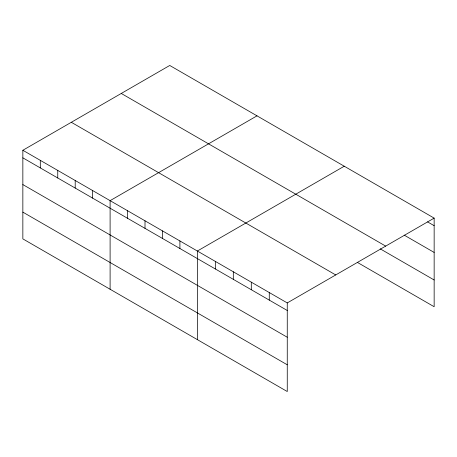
<?xml version="1.0" encoding="UTF-8"?>
<svg xmlns="http://www.w3.org/2000/svg" width="457" height="457" viewBox="0 0 457 457"><rect width="100%" height="100%" fill="white"/><g stroke="black" fill="none" stroke-linecap="round" stroke-linejoin="round"><path stroke-width="0.69" d="M22.85 150.273L287.259 302.928L287.259 391.535L22.85 238.88L22.85 150.273L169.741 65.465L434.15 218.12L434.15 306.727L357.437 262.432M257 115.844L110.103 200.652L110.103 289.252M344.252 166.217L197.361 251.024L197.361 339.631M287.259 302.928L434.15 218.12M427.558 221.879L434.15 225.684M404.182 235.127L434.15 252.43M121.271 93.457L385.674 246.106M380.213 248.842L434.15 279.981M71.326 122.287L335.729 274.943M22.85 157.836L287.259 310.492M22.85 184.582L287.259 337.237M22.85 212.134L287.259 364.789M269.276 292.549L269.276 300.112M251.299 282.169L251.299 289.732M233.316 271.789L233.316 279.353M215.338 261.41L215.338 268.973M179.909 240.953L179.909 248.517M162.458 230.876L162.458 238.44M145.006 220.8L145.006 228.363M127.554 210.728L127.554 218.292M92.651 190.575L92.651 198.138M75.205 180.498L75.205 188.067M57.753 170.427L57.753 177.99M40.302 160.35L40.302 167.913"/></g></svg>
